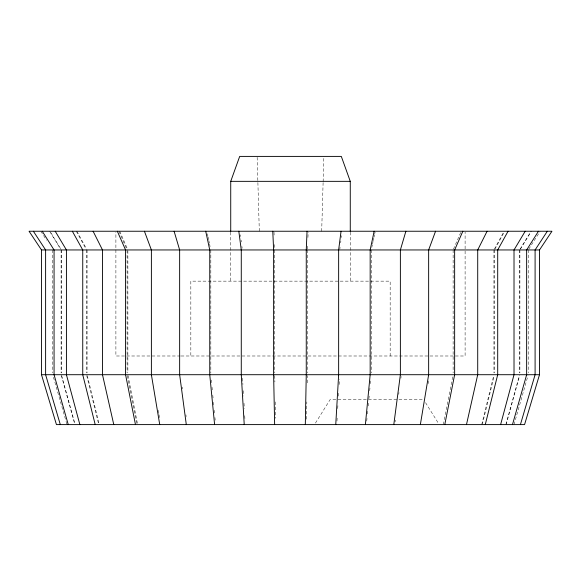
<?xml version="1.0" encoding="UTF-8"?>
<svg xmlns="http://www.w3.org/2000/svg" width="581" height="581" viewBox="0 0 581 581"><rect width="100%" height="100%" fill="white"/><g stroke="black" fill="none" stroke-linecap="round" stroke-linejoin="round"><path stroke-width="0.44" stroke-dasharray="2.9 2.18" d="M306.477 419.162L306.826 401.921M307.211 382.872L307.356 375.617M321.685 231.245L323.109 182.55M323.13 181.642L323.842 157.298M307.414 249.067L307.574 245.502M307.937 237.484L308.177 232.139M336.98 421.043L337.241 416.584M337.721 408.566L337.982 404.107M338.454 396.089L338.723 391.638M339.144 384.506L339.457 379.161M366.749 421.043L367.01 418.371M367.439 413.912L367.7 411.239M368.216 405.894L368.477 403.221M368.913 398.762L369.167 396.089M369.69 390.744L369.952 388.072M370.38 383.62L370.642 380.94M339.841 249.067L340.074 247.281M340.662 242.829L340.894 241.042M341.367 237.484L341.599 235.697M395.058 421.929L395.298 420.15M398.74 394.31L398.98 392.524M400.875 378.267L401.115 376.488M428.124 383.62L428.575 380.94M443.361 424.602L452.948 375.58M371.796 247.404L372.348 244.855M372.53 244.005L373.082 241.449M373.263 240.599L373.815 238.05M373.997 237.201L374.549 234.644M374.73 233.794L375.101 232.095M481.722 424.602L493.712 375.58M482.245 424.602L494.271 375.58M505.855 424.602L519.363 375.566M506.131 424.602L519.654 375.566M514.003 424.602L528.027 375.566M453.478 249.14L461.249 231.245M494.351 249.176L504.097 231.245M494.91 249.176L504.257 232.022M520.06 249.205L531.056 231.245M520.351 249.205L531.361 231.245M315.447 423.091L330.095 399.655L423.288 399.655M528.746 249.205L540.163 231.245M180.335 355.993L115.895 355.993L115.895 232.146M181.076 355.993L465.105 355.993L465.105 232.146M40.837 231.245L46.545 240.229M425.546 402.677L438.306 423.091M50.859 232.741L60.94 249.205M49.639 231.245L60.649 249.205M76.314 231.245L86.09 249.176M76.903 231.245L86.649 249.176M118.916 231.245L126.731 249.14M119.751 231.245L127.522 249.14M53.467 377.287L66.997 424.602M61.637 375.566L75.145 424.602M61.346 375.566L74.637 423.745M86.729 375.58L98.755 424.602M87.288 375.58L99.278 424.602M207.388 233.794L207.933 236.351M208.114 237.201L208.659 239.75M208.84 240.599L209.385 243.148M209.567 244.005L210.104 246.555M127.261 375.58L136.891 424.602M128.052 375.58L137.639 424.602M158.272 410.346L158.867 413.912M159.012 414.805L159.608 418.371M182.267 387.178L182.499 388.965M185.913 414.805L186.152 416.584M240.403 234.811L240.636 236.59M241.093 240.156L241.326 241.936M241.899 246.395L242.124 248.174M211.346 380.054L211.6 382.726M212.029 387.178L212.283 389.851M212.791 395.203L213.053 397.876M213.481 402.328L213.735 405.001M214.244 410.346L214.505 413.018M214.926 417.478L215.188 420.15M242.56 378.267L242.923 384.506M243.286 390.744L243.592 396.089M244.005 403.221L244.318 408.566M244.732 415.698L244.986 420.15M273.992 232.139L274.181 236.59M274.515 244.608L274.704 249.067M257.158 157.298L257.87 181.642M257.891 182.55L259.315 231.245M274.755 375.617L274.878 381.964M275.256 401.921L275.568 418.255M528.274 249.953L528.274 372.9M519.893 249.953L519.893 372.9M519.603 249.953L519.603 372.9M494.482 249.953L494.482 372.9M493.93 249.953L493.93 372.9M453.122 249.953L453.122 372.9M390.171 355.993L390.171 281.146L190.829 281.146L190.829 355.993M371.244 249.953L371.244 372.9M350.27 232.153L350.27 281.146M307.378 249.953L307.378 372.9M274.74 249.953L274.74 372.9M230.73 232.153L230.73 281.146M210.83 249.953L210.83 372.9M127.878 250.861L127.878 372.9M127.086 249.953L127.086 372.9M87.07 249.953L87.07 372.9M86.518 249.953L86.518 372.9M61.397 249.953L61.397 372.9M61.107 249.953L61.107 372.9M52.726 249.953L52.726 372.9"/><path stroke-width="0.87" d="M305.315 424.602L306.26 374.709L306.26 249.953L307.044 231.245M335.753 424.602L338.643 374.709L338.643 249.953L341.054 231.245M365.391 424.602L370.17 374.709L370.17 249.953L374.149 231.245M393.795 424.602L400.382 374.709L400.382 249.953L405.879 231.245M420.361 424.602L428.647 374.709L428.647 249.953L435.554 231.245M444.785 424.602L454.64 374.709L454.64 249.953L462.846 231.245M466.478 424.602L477.713 374.709L477.713 249.953L487.074 231.245M485.273 424.602L497.699 374.709L497.699 249.953L508.063 231.245M500.611 424.602L514.018 374.709L514.018 249.953L525.195 231.245M512.478 424.602L526.647 374.709L526.647 249.953L538.456 231.245M520.416 424.602L535.094 374.709L535.094 249.953L547.324 231.245M539.502 374.709L524.563 424.602L56.437 424.602L41.498 374.709L41.498 249.953L29.05 231.245L551.95 231.245L539.502 249.953L539.502 374.709L41.498 374.709M230.73 231.245L230.73 181.345L239.692 156.398L341.308 156.398L350.27 181.345L350.27 231.245M230.73 181.345L350.27 181.345M41.498 249.953L539.502 249.953M33.371 231.245L45.616 249.953L45.616 374.709L60.308 424.602M42.239 231.245L54.062 249.953L54.062 374.709L68.253 424.602M55.217 231.245L66.423 249.953L66.423 374.709L79.866 424.602M72.349 231.245L82.742 249.953L82.742 374.709L95.204 424.602M93.098 231.245L102.496 249.953L102.496 374.709L113.774 424.602M117.326 231.245L125.576 249.953L125.576 374.709L135.467 424.602M144.429 231.245L151.387 249.953L151.387 374.709L159.731 424.602M174.104 231.245L179.645 249.953L179.645 374.709L186.298 424.602M205.718 231.245L209.756 249.953L209.756 374.709L214.6 424.602M238.813 231.245L241.275 249.953L241.275 374.709L244.231 424.602M272.779 231.245L273.622 249.953L273.622 374.709L274.639 424.602"/></g></svg>
